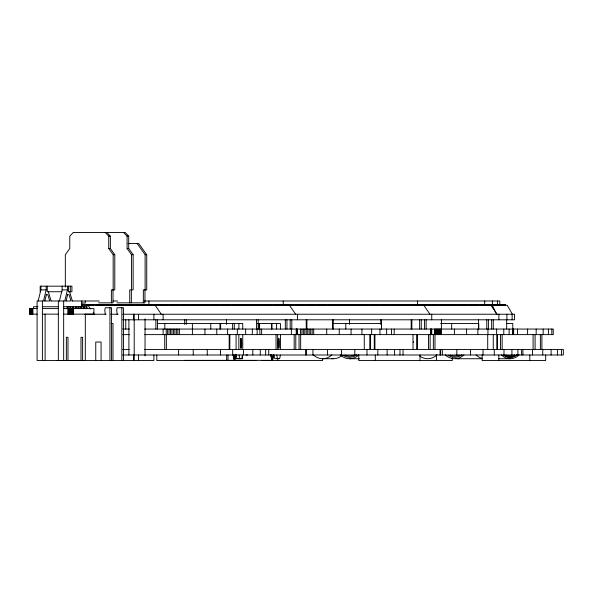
<?xml version="1.0" encoding="UTF-8"?>
<svg xmlns="http://www.w3.org/2000/svg" width="593" height="593" viewBox="0 0 593 593"><rect width="100%" height="100%" fill="white"/><g stroke="black" fill="none" stroke-linecap="round" stroke-linejoin="round"><path stroke-width="0.89" d="M65.334 287.101L65.334 254.679L69.759 248.504L69.766 236.155L73.31 232.449L125.167 232.456L128.711 236.162L128.711 248.504L133.136 254.686L133.136 289.881L129.741 289.881L129.741 302.845M113.159 289.881L113.167 254.686L108.734 248.511L108.734 236.162L105.191 232.456M111.388 302.845L111.388 289.881L114.79 289.881L114.79 254.686L110.357 248.511L110.357 236.162L106.822 232.456M113.011 289.881L113.011 302.845L98.638 302.845M272.002 329.056L272.002 323.496M276.597 329.056L276.597 323.496M280.437 329.056L280.437 323.496L257.31 323.496M285.315 329.056L285.315 319.797M370.588 334.615L370.588 349.433M419.629 329.056L419.629 319.797M421.252 329.056L421.252 319.797M441.4 319.797L441.4 334.615M478.447 329.056L478.447 319.797M512.782 329.056L512.782 323.496L506.296 323.496M44.838 300.992L46.35 294.691M66.09 300.992L67.609 294.691M38.167 300.992L40.873 289.881L40.873 286.174M46.187 286.174L46.187 289.881L43.482 300.992L37.085 300.992L37.085 360.455L85.318 360.455L85.318 314.142M59.426 300.992L62.132 289.881L62.132 286.174M67.446 286.174L67.446 289.881L64.741 300.992L50.946 300.992M239.001 358.698L241.181 358.461M241.759 358.698L241.907 358.387A9.221 1.127 -90 0 0 242.507 355.081M276.768 358.698L278.94 358.461M280.274 355.081A9.221 1.127 -90 0 1 279.666 358.387L274.982 358.698A9.481 1.156 90 0 1 274.092 355.014M108.734 236.162L110.357 236.162M123.544 232.456L127.087 236.162L128.711 236.162M128.029 243.567L138.762 243.567L146.738 254.686L146.738 289.881L143.343 289.881L143.343 302.845M108.734 248.511L110.357 248.511M127.087 236.162L127.087 248.504L128.711 248.504M113.167 254.686L114.79 254.686M127.087 248.504L131.513 254.686L133.136 254.686M137.139 243.567L145.115 254.686L146.738 254.686M40.873 289.881L46.187 289.881M62.132 289.881L67.446 289.881M62.087 291.734L47.27 291.734L47.27 286.174M68.477 291.734L71.923 291.734L71.923 286.174L40.183 286.174L40.183 291.734M46.098 294.691L47.87 294.691L49.708 300.992L44.393 300.992M67.35 294.691L69.122 294.691L70.967 300.992L65.653 300.992M72.205 300.992L99.253 300.992M113.055 300.992L117.651 300.992M144.188 300.992L499.78 300.992L499.81 305.254M116.991 302.845L144.966 302.845L144.966 289.881M81.775 303.03L85.318 303.03L85.318 300.992M81.612 304.698L505.303 304.698M81.597 305.254L507.185 305.254L512.396 314.238M38.019 306.737L33.542 306.737L33.542 308.59M42.4 306.737L58.648 306.737M63.659 306.737L87.127 306.737L87.127 308.59M37.085 308.59L29.65 308.59L29.672 314.142L37.233 314.142M42.4 308.59L58.344 308.59M63.659 308.59L93.909 308.59L93.909 314.142L63.659 314.142M42.4 314.142L58.388 314.142M84.947 314.238L106.132 314.238M110.735 314.238L118.096 314.238M122.692 314.238L514.583 314.238L514.583 319.797L122.632 319.797M111.217 323.496L112.989 323.496L112.989 360.551M157.227 323.496L242.737 323.496L242.737 329.056M332.755 323.496L381.566 323.496L381.566 329.056M440.636 323.496L478.766 323.496L478.766 329.056M122.632 329.056L129.407 329.056M144.707 329.056L553.254 329.056L553.254 334.615L144.707 334.615M122.632 334.615L129.407 334.615M413.024 342.02L413.699 342.02M122.618 349.433L129.304 349.433M144.648 349.433L563.35 349.433L563.35 354.992L122.618 354.992M245.925 354.992L247.54 354.992M239.001 358.617L241.759 358.617M276.768 358.617L279.525 358.617M235.451 358.698L242.804 358.698A9.481 1.156 -90 0 1 242.122 356.719M322.629 358.728L333.385 358.728M349.588 358.728L359.44 358.728M457.648 358.728L482.183 358.728M498.416 358.728L510.225 358.728M184.697 360.359L272.261 360.359M56.787 360.551L153.891 360.551L153.891 354.992M255.902 360.551L156.789 360.551L156.789 354.992M261.32 360.551L322.562 360.551L322.562 358.698M490.922 305.254L497.119 314.238M423.765 305.254L429.962 314.238M289.451 305.254L295.648 314.238M155.136 305.254L161.333 314.238M87.979 305.254L90.559 308.997M93.145 312.741L94.176 314.238M492.286 305.254L496.489 314.238M69.611 291.734L72.324 300.992M48.352 291.734L51.065 300.992M117.155 314.238L116.71 310.161L117.155 307.752L123.47 307.752L123.47 360.551M105.243 314.238L104.798 310.161L105.243 307.752L111.558 307.752L111.558 360.551M561.541 349.433L561.541 354.992M557.405 349.433L557.405 354.992M551.816 329.056L551.816 334.615M551.097 349.433L551.097 354.992M548.414 329.056L548.414 334.615M545.664 354.992L545.664 360.551L482.153 360.551L482.153 354.992M543.158 329.056L543.158 334.615M542.765 349.433L542.765 354.992M541.906 334.615L541.906 349.433M540.379 334.615L540.379 349.433M536.176 329.056L536.176 334.615M535.094 334.615L535.094 349.433M533.092 334.615L533.092 349.433M532.551 349.433L532.551 354.992M529.808 354.992L529.808 360.551M527.6 329.056L527.6 334.615M522.907 349.433L522.907 354.992M521.61 349.433L521.61 354.992M517.874 349.433L517.874 354.992M517.533 329.056L517.533 334.615M513.642 329.056L513.642 334.615M513.368 329.056L513.368 334.615M512.478 329.056L512.478 334.615M512.13 314.238L512.13 319.797M511.922 349.433L511.922 354.992M509.12 329.056L509.12 334.615M506.904 314.238L506.904 319.797M506.667 319.797L506.667 329.056M505.243 304.698L505.273 305.254L505.147 304.698M505.014 304.698L505.117 305.254M504.628 304.698L504.628 305.254M504.495 304.698L504.495 305.254M504.235 304.698L504.235 305.254M504.109 304.698L504.109 305.254M503.917 304.698L503.917 305.254M503.983 349.433L503.983 354.992M503.85 304.698L503.85 305.254M503.776 329.056L503.776 334.615M503.724 304.698L503.724 305.254M503.338 304.698L503.338 305.254M502.953 304.698L502.997 305.254M502.768 304.698L502.768 305.254M502.189 304.698L502.189 305.254M502.13 304.698L502.13 305.254M502.145 334.615L502.145 349.433M501.804 304.698L501.804 305.254M501.552 304.698L501.552 305.254M501.263 304.698L501.263 305.254M501.018 304.698L501.018 305.254M500.677 304.698L500.677 305.254M500.514 334.615L500.514 349.433M500.322 304.698L500.388 305.254M499.966 304.698L499.966 305.254M499.521 304.698L499.521 305.254M498.943 304.698L498.943 305.254M498.891 314.238L498.891 319.797M498.824 354.992L498.824 360.551M498.038 304.698L498.038 305.254M497.423 300.992L497.423 304.698M497.268 334.615L497.268 349.433M497.142 304.698L497.142 305.254M496.971 334.615L496.971 349.433M496.689 304.698L496.689 305.254M496.652 329.056L496.652 334.615M495.792 304.698L495.792 305.254M495.34 304.698L495.34 305.254M494.443 304.698L494.443 305.254M494.28 349.433L494.28 354.992M493.991 304.698L493.991 305.254M493.287 319.797L493.287 329.056M493.265 334.615L493.265 349.433M493.094 304.698L493.094 305.254M492.642 304.698L492.642 305.254M492.412 300.992L492.412 304.698M491.745 304.698L491.745 305.254M491.656 319.797L491.656 329.056M491.293 304.698L491.293 305.254M490.567 304.698L490.567 305.254M489.151 304.698L489.151 305.254M488.632 304.698L488.632 305.254M488.41 319.797L488.41 329.056M487.943 329.056L487.943 334.615M487.713 334.615L487.713 349.433M486.868 304.698L486.868 305.254M486.786 319.797L486.786 329.056M485.837 304.698L485.837 305.254M484.718 300.992L484.659 304.698M484.125 304.698L484.125 305.254M483.102 304.698L483.102 305.254M483.036 349.433L483.036 354.992M481.39 304.698L481.39 305.254M480.36 304.698L480.36 305.254M478.647 304.698L478.647 305.254M477.862 329.056L477.862 334.615M477.617 304.698L477.617 305.254M475.905 304.698L475.905 305.254M474.874 304.698L474.874 305.254M473.17 304.698L473.17 305.254M472.139 304.698L472.139 305.254M470.427 304.698L470.427 305.254M470.479 349.433L470.479 354.992M469.397 304.698L469.397 305.254M467.684 304.698L467.684 305.254M466.654 304.698L466.654 305.254M466.609 329.056L466.609 334.615M464.942 304.698L464.942 305.254M463.919 304.698L463.919 305.254M462.206 304.698L462.206 305.254M461.176 304.698L461.176 305.254M459.464 304.698L459.464 305.254M458.433 304.698L458.433 305.254M456.84 349.433L456.84 354.992M456.721 304.698L456.721 305.254M455.698 304.698L455.698 305.254M454.386 329.056L454.386 334.615M453.986 304.698L453.986 305.254M452.956 304.698L452.956 305.254M452.296 357.772L452.296 360.551L358.765 360.551L358.765 354.992M451.688 323.496L451.688 329.056M451.243 304.698L451.243 305.254M450.213 304.698L450.213 305.254M448.501 304.698L448.501 305.254M447.47 304.698L447.47 305.254M445.766 304.698L445.766 305.254M444.735 304.698L444.735 305.254M443.097 304.698L443.097 305.254M442.334 349.433L442.334 354.992M442.067 304.698L442.067 305.254M440.629 329.056L440.629 334.615M440.614 349.433L440.621 354.992M440.354 304.698L440.354 305.254M440.073 349.433L440.073 354.992M439.858 329.056L439.858 334.615M439.331 304.698L439.331 305.254M439.087 329.056L439.087 334.615M438.323 329.056L438.323 334.615M437.619 304.698L437.619 305.254M437.56 329.056L437.56 334.615M436.796 329.056L436.796 334.615M436.589 304.698L436.589 305.254M436.441 354.992L436.441 360.551M436.033 329.056L436.033 334.615M435.277 329.056L435.277 334.615M434.988 334.615L434.988 349.433M434.877 304.698L434.877 305.254M434.521 329.056L434.521 334.615M433.846 304.698L433.846 305.254M433.357 334.615L433.357 349.433M432.134 304.698L432.134 305.254M431.734 314.238L431.734 319.797M431.734 329.056L431.734 334.615M431.104 304.698L431.104 305.254M431.067 329.056L431.067 334.615M430.985 329.056L430.985 334.615M430.54 329.056L430.54 334.615M430.11 334.615L430.11 349.433M429.399 304.698L429.399 305.254M428.487 334.615L428.487 349.433M428.368 304.698L428.368 305.254M426.656 304.698L426.656 305.254M426.13 319.797L426.13 329.056M425.626 304.698L425.626 305.254M424.499 319.797L424.499 329.056M423.913 304.698L423.913 305.254M422.883 304.698L422.883 305.254M421.994 304.698L421.994 305.254M421.475 304.698L421.475 305.254M420.007 354.992L420.007 360.551M419.711 304.698L419.711 305.254M418.68 304.698L418.68 305.254M417.561 300.992L417.561 304.698M417.383 334.615L417.383 349.433M416.968 304.698L416.968 305.254M416.701 334.615L416.701 349.433M415.945 304.698L415.945 305.254M414.233 304.698L414.233 305.254M413.202 304.698L413.202 305.254M413.024 334.615L413.024 349.433M411.861 319.797L411.861 329.056M411.49 304.698L411.49 305.254M411.186 319.797L411.186 329.056M410.46 304.698L410.46 305.254M408.747 304.698L408.747 305.254M407.717 304.698L407.717 305.254M406.012 304.698L406.012 305.254M404.982 304.698L404.982 305.254M403.27 304.698L403.27 305.254M403.047 349.433L403.047 354.992M402.239 304.698L402.239 305.254M400.527 304.698L400.527 305.254M399.986 349.433L399.986 354.992M399.497 304.698L399.497 305.254M397.784 304.698L397.784 305.254M396.761 304.698L396.761 305.254M395.049 304.698L395.049 305.254M394.59 349.433L394.59 354.992M394.197 329.056L394.197 334.615M394.019 304.698L394.019 305.254M392.307 304.698L392.307 305.254M391.454 329.056L391.454 334.615M391.276 304.698L391.276 305.254M389.564 304.698L389.564 305.254M388.541 304.698L388.541 305.254M387.125 349.433L387.125 354.992M386.829 304.698L386.829 305.254M386.636 329.056L386.636 334.615M385.798 304.698L385.798 305.254M384.086 304.698L384.086 305.254M383.056 304.698L383.056 305.254M381.343 304.698L381.343 305.254M381.432 319.797L381.432 329.056M380.75 319.797L380.75 324.423M380.313 304.698L380.313 305.254M379.957 329.056L379.957 334.615M378.601 304.698L378.601 305.254M377.837 349.433L377.837 354.992M377.578 304.698L377.578 305.254M375.94 304.698L375.94 305.254M375.31 354.992L375.31 360.551M374.909 304.698L374.909 305.254M374.939 334.615L374.939 349.433M374.265 334.615L374.265 349.433M373.197 304.698L373.197 305.254M372.167 304.698L372.167 305.254M371.655 329.056L371.655 334.615M370.462 304.698L370.462 305.254M369.795 334.615L369.795 349.433M369.432 304.698L369.432 305.254M367.719 304.698L367.719 305.254M366.985 349.433L366.985 354.992M366.689 304.698L366.689 305.254M364.977 304.698L364.977 305.254M364.28 334.615L364.28 349.433M363.946 304.698L363.946 305.254M362.234 304.698L362.234 305.254M361.952 329.056L361.952 334.615M361.211 304.698L361.211 305.254M359.499 304.698L359.499 305.254M358.469 304.698L358.469 305.254M356.756 304.698L356.756 305.254M355.726 304.698L355.726 305.254M354.814 349.433L354.814 354.992M354.014 304.698L354.014 305.254M352.991 304.698L352.991 305.254M351.278 304.698L351.278 305.254M351.078 329.056L351.078 334.615M350.248 304.698L350.248 305.254M349.499 319.797L349.499 324.423M348.536 304.698L348.536 305.254M347.505 304.698L347.505 305.254M345.793 304.698L345.793 305.254M345.815 323.496L345.815 329.056M344.763 304.698L344.763 305.254M343.058 304.698L343.058 305.254M342.028 304.698L342.028 305.254M341.575 349.433L341.575 354.992M340.315 304.698L340.315 305.254M339.285 304.698L339.285 305.254M339.255 329.056L339.255 334.615M337.573 304.698L337.573 305.254M336.542 304.698L336.542 305.254M334.83 304.698L334.83 305.254M333.807 304.698L333.807 305.254M333.244 319.797L333.244 329.056M332.569 319.797L332.569 329.056M332.095 304.698L332.095 305.254M331.064 304.698L331.064 305.254M329.352 304.698L329.352 305.254M328.322 304.698L328.322 305.254M327.529 349.433L327.529 354.992M326.61 304.698L326.61 305.254M326.713 329.056L326.713 334.615M325.579 304.698L325.579 305.254M323.874 304.698L323.874 305.254M322.844 304.698L322.844 305.254M321.132 304.698L321.132 305.254M320.101 304.698L320.101 305.254M318.389 304.698L318.389 305.254M317.359 304.698L317.359 305.254M315.646 304.698L315.646 305.254M314.624 304.698L314.624 305.254M313.682 329.056L313.682 334.615M312.911 304.698L312.911 305.254M312.926 349.433L312.926 354.992M312.17 329.056L312.17 334.615M311.881 304.698L311.881 305.254M310.673 329.056L310.673 334.615M310.169 304.698L310.169 305.254M309.19 329.056L309.19 334.615M309.138 304.698L309.138 305.254M307.715 329.056L307.715 334.615M307.426 304.698L307.426 305.254M306.907 319.797L306.907 329.056M306.403 304.698L306.403 305.254M306.233 319.797L306.255 334.615M306.299 349.433L306.307 354.992M305.758 349.433L305.758 354.992M304.802 329.056L304.802 334.615M304.691 304.698L304.691 305.254M303.66 304.698L303.66 305.254M303.371 329.056L303.371 334.615M301.948 304.698L301.948 305.254M301.941 329.056L301.941 334.615M300.918 304.698L300.918 305.254M300.666 334.615L300.666 349.433M300.532 329.056L300.532 334.615M299.206 304.698L299.206 305.254M299.042 334.615L299.042 349.433M298.175 304.698L298.175 305.254M297.419 314.238L297.419 319.797M297.419 329.056L297.419 334.615M296.752 329.056L296.752 334.615M296.67 329.056L296.67 334.615M296.47 304.698L296.47 305.254M296.485 329.056L296.485 334.615M296.226 329.056L296.226 334.615M295.796 334.615L295.796 349.433M295.44 304.698L295.44 305.254M294.172 334.615L294.172 349.433M293.728 304.698L293.728 305.254M292.697 304.698L292.697 305.254M291.815 319.797L291.815 329.056M291.378 329.056L291.378 334.615M290.985 304.698L290.985 305.254M290.185 319.797L290.185 329.056M289.955 304.698L289.955 305.254M288.191 304.698L288.191 305.254M287.679 304.698L287.679 305.254M287.16 304.698L287.16 305.254M286.938 319.797L286.938 329.056M285.396 304.698L285.396 305.254M284.366 304.698L284.366 305.254M283.246 300.992L283.246 304.698M282.653 304.698L282.653 305.254M281.631 304.698L281.631 305.254M280.504 334.615L280.504 349.433M279.918 304.698L279.918 305.254M278.888 304.698L278.888 305.254M277.865 358.698L277.865 360.551M277.657 334.615L277.657 349.433M277.176 304.698L277.176 305.254M276.145 304.698L276.145 305.254M276.034 334.615L276.034 349.433M274.433 304.698L274.433 305.254M273.403 304.698L273.403 305.254M271.698 304.698L271.698 305.254M271.55 323.496L271.55 329.056M270.667 304.698L270.667 305.254M268.955 304.698L268.955 305.254M268.733 349.433L268.733 354.992M267.925 304.698L267.925 305.254M266.213 304.698L266.213 305.254M265.671 349.433L265.671 354.992M265.182 304.698L265.182 305.254M263.47 304.698L263.47 305.254M262.447 304.698L262.447 305.254M261.646 329.056L261.646 334.615M260.735 304.698L260.735 305.254M260.275 349.433L260.275 354.992M259.882 329.056L259.882 334.615M259.704 304.698L259.704 305.254M259.601 323.496L259.601 329.056M259.148 323.496L259.148 329.056M258.17 319.797L258.17 329.056M257.992 304.698L257.992 305.254M257.14 329.056L257.14 334.615M256.962 304.698L256.962 305.254M256.547 319.797L256.547 329.056M255.249 304.698L255.249 305.254M254.227 304.698L254.227 305.254M252.811 349.433L252.811 354.992M252.514 304.698L252.514 305.254M252.321 329.056L252.321 334.615M251.484 304.698L251.484 305.254M249.772 304.698L249.772 305.254M248.741 304.698L248.741 305.254M247.029 304.698L247.029 305.254M245.999 304.698L245.999 305.254M245.643 329.056L245.643 334.615M244.286 304.698L244.286 305.254M243.523 349.433L243.523 354.992M243.263 304.698L243.263 305.254M242.745 334.615L242.745 349.433M241.625 304.698L241.625 305.254M240.595 304.698L240.595 305.254M238.883 304.698L238.883 305.254M238.897 323.496L238.897 329.056M238.846 334.615L238.846 349.433M237.852 304.698L237.852 305.254M237.341 329.056L237.341 334.615M236.147 304.698L236.147 305.254M236.088 334.615L236.088 349.433M235.117 304.698L235.117 305.254M234.302 323.496L234.302 329.056M233.405 304.698L233.405 305.254M232.612 323.496L232.612 329.056M232.671 349.433L232.671 354.992M232.374 304.698L232.374 305.254M230.662 304.698L230.662 305.254M229.847 334.615L229.847 349.433M229.632 304.698L229.632 305.254M229.172 334.615L229.172 349.433M227.92 304.698L227.92 305.254M228.008 354.992L228.008 360.551M227.638 329.056L227.638 334.615M226.897 304.698L226.897 305.254M226.659 354.992L226.659 360.551M226.437 319.797L226.437 324.423M225.184 304.698L225.184 305.254M224.154 304.698L224.154 305.254M222.442 304.698L222.442 305.254M221.411 304.698L221.411 305.254M220.655 323.496L220.655 329.056M220.5 349.433L220.5 354.992M219.981 323.496L219.981 329.056M219.699 304.698L219.699 305.254M218.676 304.698L218.676 305.254M216.964 304.698L216.964 305.254M216.764 329.056L216.764 334.615M215.934 304.698L215.934 305.254M214.221 304.698L214.221 305.254M213.191 304.698L213.191 305.254M211.479 304.698L211.479 305.254M210.789 323.496L210.789 329.056M210.448 304.698L210.448 305.254M208.743 304.698L208.743 305.254M207.713 304.698L207.713 305.254M207.261 349.433L207.261 354.992M206.001 304.698L206.001 305.254M204.97 304.698L204.97 305.254M204.941 329.056L204.941 334.615M203.258 304.698L203.258 305.254M202.228 304.698L202.228 305.254M200.516 304.698L200.516 305.254M199.493 304.698L199.493 305.254M197.78 304.698L197.78 305.254M196.75 304.698L196.75 305.254M195.038 304.698L195.038 305.254M194.007 304.698L194.007 305.254M193.222 349.433L193.222 354.992M192.399 323.496L192.399 334.615M192.295 304.698L192.295 305.254M191.265 304.698L191.265 305.254M189.56 304.698L189.56 305.254M188.53 304.698L188.53 305.254M186.817 304.698L186.817 305.254M186.298 319.797L186.298 324.423M185.787 304.698L185.787 305.254M184.675 319.797L184.675 324.423M184.075 304.698L184.075 305.254M183.044 304.698L183.044 305.254M181.332 304.698L181.332 305.254M180.309 304.698L180.309 305.254M179.368 329.056L179.368 334.615M178.612 349.433L178.612 354.992M178.597 304.698L178.597 305.254M177.856 329.056L177.856 334.615M177.566 304.698L177.566 305.254M176.358 329.056L176.358 334.615M175.854 304.698L175.854 305.254M174.824 304.698L174.824 305.254M174.876 329.056L174.876 334.615M173.401 329.056L173.401 334.615M173.112 304.698L173.112 305.254M172.081 304.698L172.081 305.254M171.94 329.056L171.94 334.615M170.487 329.056L170.487 334.615M170.376 304.698L170.376 305.254M169.346 304.698L169.346 305.254M169.057 329.056L169.057 334.615M167.634 304.698L167.634 305.254M167.626 329.056L167.626 334.615M166.603 304.698L166.603 305.254M166.351 334.615L166.351 349.433M166.218 329.056L166.218 334.615M164.891 304.698L164.891 305.254M164.824 323.496L164.824 329.056M164.728 334.615L164.728 349.433M163.861 304.698L163.861 305.254M163.105 314.238L163.105 319.797M163.105 329.056L163.105 334.615M162.148 304.698L162.148 305.254M161.126 304.698L161.126 305.254M159.413 304.698L159.413 305.254M158.383 304.698L158.383 305.254M157.493 319.797L157.501 329.056M156.671 304.698L156.671 305.254M155.87 319.797L155.87 329.056M155.64 304.698L155.64 305.254M153.891 314.238L153.891 319.797M153.876 304.698L153.876 305.254M153.365 304.698L153.365 305.254M152.846 304.698L152.846 305.254M151.082 304.698L151.082 305.254M150.051 304.698L150.051 305.254M148.932 300.992L148.932 304.698M148.339 304.698L148.339 305.254M147.309 304.698L147.309 305.254M145.604 304.698L145.604 305.254M145.115 254.686L145.115 289.881M145.04 318.871L145.04 355.919M144.573 304.698L144.573 305.254M142.861 304.698L142.861 305.254M141.831 304.698L141.831 305.254M140.118 304.698L140.118 305.254M139.088 304.698L139.088 305.254M138.458 314.238L138.458 319.797M138.458 354.992L138.458 360.551M137.376 304.698L137.376 305.254M136.353 304.698L136.353 305.254M134.641 304.698L134.641 305.254M134.203 319.797L134.203 354.992M134.025 314.238L134.025 319.797M134.025 354.992L134.025 360.551M133.766 314.238L133.766 319.797M133.766 354.992L133.766 360.551M133.61 304.698L133.61 305.254M131.898 304.698L131.898 305.254M131.513 254.686L131.513 289.881M131.364 289.881L131.364 302.845M130.868 304.698L130.868 305.254M129.155 304.698L129.155 305.254M128.889 319.797L128.889 354.992M128.132 304.698L128.132 305.254M126.42 304.698L126.42 305.254M125.76 319.797L125.76 329.056M125.39 304.698L125.39 305.254M123.678 304.698L123.678 305.254M122.647 304.698L122.647 305.254M121.847 307.752L121.847 360.551M120.935 304.698L120.935 305.254M119.905 304.698L119.905 305.254M118.2 304.698L118.2 305.254M117.169 304.698L117.169 305.254M115.457 304.698L115.457 305.254M114.427 304.698L114.427 305.254M112.714 304.698L112.714 305.254M111.684 304.698L111.684 305.254M109.972 304.698L109.972 305.254M109.935 307.752L109.935 360.551M108.949 304.698L108.949 305.254M107.311 304.698L107.311 305.254M106.28 304.698L106.28 305.254M104.568 304.698L104.568 305.254M103.538 304.698L103.538 305.254M101.833 304.698L101.833 305.254M101.077 360.551L101.077 342.02L95.762 342.02L95.762 360.551M100.803 304.698L100.803 305.254M99.09 304.698L99.09 305.254M98.06 304.698L98.06 305.254M96.348 304.698L96.348 305.254M95.317 304.698L95.317 305.254M93.605 304.698L93.605 305.254M92.582 304.698L92.582 305.254M90.87 304.698L90.87 305.254M89.84 304.698L89.84 305.254M88.127 304.698L88.127 305.254M87.097 304.698L87.097 305.254M86.155 306.737L86.155 308.59M84.421 306.737L84.421 308.59M83.443 306.737L83.443 308.59M82.612 360.455L82.612 337.298L80.989 337.298L80.989 360.455M81.775 300.992L81.797 306.737M81.715 306.737L81.715 308.59M80.737 306.737L80.737 308.59M79.002 306.737L79.002 308.59M78.031 306.737L78.031 308.59M76.297 306.737L76.297 308.59M75.318 306.737L75.318 308.59M73.591 306.737L73.599 314.142M73.287 308.59L73.287 314.142M72.85 308.59L72.85 314.142M72.613 306.737L72.613 308.59M72.316 308.59L72.316 314.142M71.686 308.59L71.686 314.142M70.878 306.737L70.99 314.142M70.3 286.174L70.3 291.734M70.241 308.59L70.241 314.142M69.907 306.737L69.907 308.59M69.448 308.59L69.448 314.142M68.529 286.174L68.529 291.734M68.632 308.59L68.632 314.142M68.173 306.737L68.173 308.59M67.987 360.455L67.987 337.298L66.364 337.298L66.364 360.455M67.817 308.59L67.817 314.142M67.194 306.737L67.194 308.59M63.659 300.992L63.659 360.455M58.344 300.992L58.344 360.455M45.105 314.142L45.105 360.455M42.4 300.992L42.4 360.455M32.919 308.59L32.919 314.142M32.148 308.59L32.148 314.142M31.459 308.59L31.459 314.142M30.873 308.59L30.873 314.142M30.384 308.59L30.384 314.142M30.013 308.59L30.013 314.142M29.769 308.59L29.843 314.142M481.657 358.276A13.231 12.586 90 0 1 476.016 354.851M459.293 358.617A13.231 12.586 90 0 1 456.01 358.617M519.127 354.851A13.231 12.586 90 0 1 501.33 354.851M517.052 354.851A11.793 11.215 90 0 1 503.991 355.296M514.635 355.125A10.63 10.103 90 0 1 506.088 355.125M514.39 355.125A10.63 10.103 90 0 1 505.844 355.125M516.948 354.851A11.793 11.215 90 0 1 503.887 355.296M436.997 354.851A13.231 13.231 0 0 1 419.585 355.993M464.008 354.851A13.231 13.231 0 0 1 445.299 354.851M461.828 354.851A11.793 11.793 0 0 1 448.1 355.296M459.145 355.125A10.63 10.63 0 0 1 450.161 355.125M239.972 358.698A9.481 1.156 -90 0 1 239.09 355.014M237.215 358.698A9.481 1.156 -90 0 1 236.333 355.014M240.41 338.707A5.003 0.608 -90 0 1 240.788 343.295A5.003 0.608 -90 0 1 240.417 347.943M235.821 354.718A13.231 1.616 -90 0 1 233.182 354.718M235.451 356A11.793 1.438 90 0 1 233.42 354.903M235.858 354.644A10.63 1.297 90 0 1 234.027 354.644M234.494 357.394A10.63 1.297 -90 0 1 233.509 356.334M233.694 358.291A11.793 1.438 90 0 1 233.36 356.934M234.791 357.705A11.793 1.438 90 0 1 234.065 358.898M277.739 358.698A9.481 1.156 -90 0 1 276.849 355.014M278.31 339.344A5.003 0.608 -90 0 1 278.317 347.283M270.942 354.718A13.231 1.616 -90 0 0 273.581 354.718A10.63 1.297 90 0 1 271.794 354.644M273.21 356A11.793 1.438 90 0 1 271.179 354.903M272.254 357.394A10.63 1.297 -90 0 1 271.001 354.644M271.016 356.326A11.793 1.438 90 0 1 270.838 354.903M272.558 357.705A11.793 1.438 90 0 1 271.824 358.898M331.917 354.851A13.231 13.135 -90 0 1 313.349 354.851M342.05 355.444A13.231 13.135 -90 0 1 331.672 358.617M358.876 354.851A13.231 13.135 -90 0 1 340.3 354.851M356.712 354.851A11.793 11.704 -90 0 1 343.08 355.296M353.991 355.125A10.63 10.548 -90 0 1 345.074 355.125M504.888 305.254L504.925 304.698L504.865 305.254M503.531 305.254L503.531 304.698L503.464 305.254M502.419 305.254L502.419 304.698L502.382 305.254M241.588 346.349A5.003 0.608 -90 0 0 241.173 338.373A5.003 0.608 -90 0 0 240.536 345.296A5.003 0.608 -90 0 0 241.588 346.349M278.376 340.33A5.003 0.608 90 0 0 278.784 348.306A5.003 0.608 90 0 0 279.422 341.383A5.003 0.608 90 0 0 278.376 340.33"/></g></svg>
